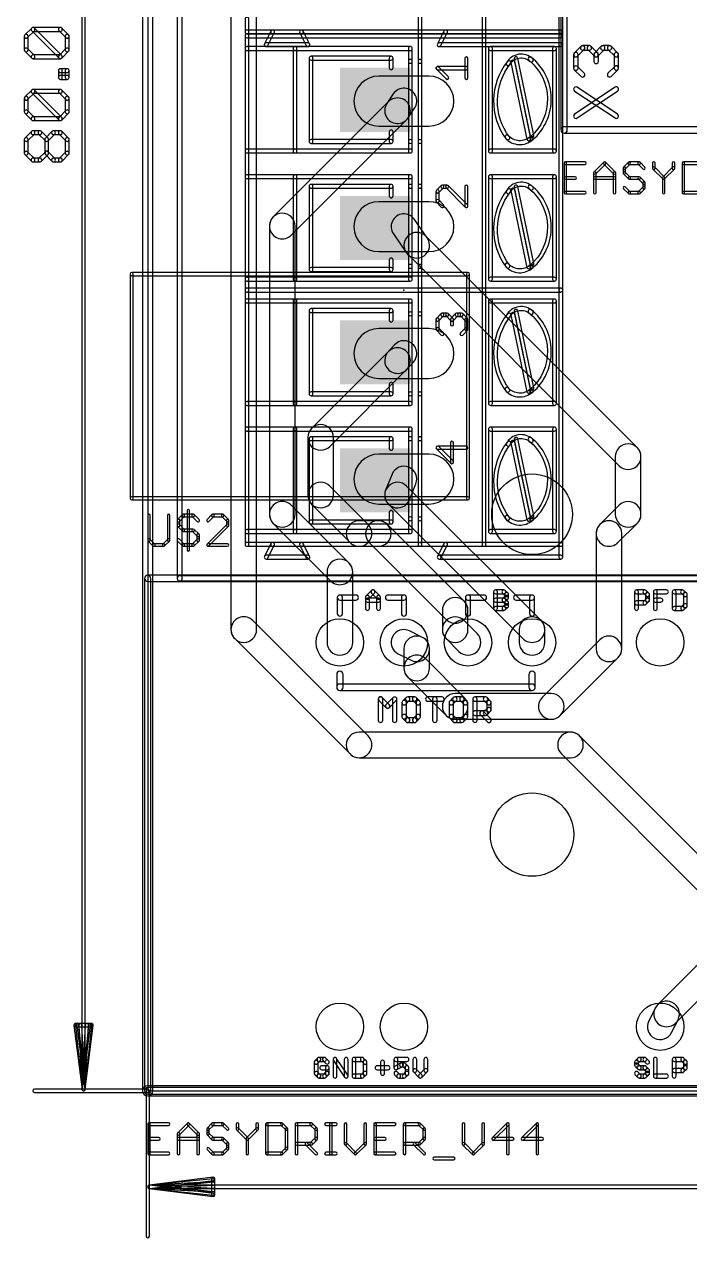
# Model space of a CAD drawing. Extents: x -5 to 106, y -6 to 80.
# Drawn here: x -4.89 to 21.49, y -5.83 to 42.29 of the extents above; entities that cross this region are included whole.
import ezdxf

# ---------------------------------------------------------------- set-up
doc = ezdxf.new("R2010")
doc.units = 0
for name, color, linetype in [('16', 174, 'CONTINUOUS'), ('17', 94, 'CONTINUOUS'), ('20', 178, 'CONTINUOUS'), ('21', 250, 'CONTINUOUS'), ('23', 178, 'CONTINUOUS'), ('25', 250, 'CONTINUOUS'), ('27', 250, 'CONTINUOUS'), ('51', 250, 'CONTINUOUS')]:
    doc.layers.add(name, color=color, linetype=linetype)

# ---------------------------------------------------------------- blocks, each defined once
blk = doc.blocks.new('ROUNDP')
blk.add_circle((0, 0), 0.5)
blk = doc.blocks.new('RECT')
blk.add_solid([(-0.5, -0.5), (0.5, -0.5), (-0.5, 0.5), (0.5, 0.5)])
blk = doc.blocks.new('LONGP100')
blk.add_lwpolyline([(-0.5, -0.5), (0.5, -0.5, 1), (0.5, 0.5), (-0.5, 0.5, 1)], format="xyb", close=True)

msp = doc.modelspace()

# ---------------------------------------------------------------- linework, layer by layer
at = {"layer": '16'}
for points in [[(0.2032, 0), (0.2032, 80.01, 1), (-0.2032, 80.01), (-0.2032, 0, 1)], [(3.302, 68.58), (3.302, 18.288, 1), (4.318, 18.288), (4.318, 68.58, 1)], [(10.3287, 38.5802), (10.5827, 38.9612, 1), (9.7373, 39.5248), (9.4833, 39.1438, 1)], [(9.5468, 39.2212), (4.9748, 34.6492, 1), (5.6932, 33.9308), (10.2652, 38.5028, 1)], [(4.826, 34.29), (4.826, 22.86, 1), (5.842, 22.86), (5.842, 34.29, 1)], [(11.0862, 33.8164), (10.5782, 34.553, 1), (9.7418, 33.9762), (10.2498, 33.2396, 1)], [(10.3088, 33.1688), (18.6908, 24.7868, 1), (19.4092, 25.5052), (11.0272, 33.8872, 1)], [(9.5468, 29.3152), (6.4988, 26.2672, 1), (7.2172, 25.5488), (10.2652, 28.5968, 1)], [(10.2819, 28.6143), (10.5359, 28.8937, 1), (9.7841, 29.5771), (9.5301, 29.2977, 1)], [(6.35, 25.908), (6.35, 23.622, 1), (7.366, 23.622), (7.366, 25.908, 1)], [(18.542, 25.146), (18.542, 22.86, 1), (19.558, 22.86), (19.558, 25.146, 1)], [(10.3777, 23.4333), (10.6317, 24.0683, 1), (9.6883, 24.4457), (9.4343, 23.8107, 1)], [(6.4988, 23.2628), (8.0228, 21.7388, 1), (8.7412, 22.4572), (7.2172, 23.9812, 1)], [(9.5468, 23.2628), (14.8808, 17.9288, 1), (15.5992, 18.6472), (10.2652, 23.9812, 1)], [(4.9748, 22.5008), (7.2608, 20.2148, 1), (7.9792, 20.9332), (5.6932, 23.2192, 1)], [(18.6908, 23.2192), (17.9288, 22.4572, 1), (18.6472, 21.7388), (19.4092, 22.5008, 1)], [(8.382, 21.59), (9.144, 21.59, 1), (9.144, 22.606), (8.382, 22.606, 1)], [(8.7848, 21.7388), (11.8328, 18.6908, 1), (12.5512, 19.4092), (9.5032, 22.4572, 1)], [(17.78, 22.098), (17.78, 17.526, 1), (18.796, 17.526), (18.796, 22.098, 1)], [(7.112, 20.574), (7.112, 17.78, 1), (8.128, 17.78), (8.128, 20.574, 1)], [(11.684, 19.05), (11.684, 18.288, 1), (12.7, 18.288), (12.7, 19.05, 1)], [(3.4508, 17.9288), (8.0228, 13.3568, 1), (8.7412, 14.0752), (4.1692, 18.6472, 1)], [(11.8328, 17.9288), (12.3408, 17.4208, 1), (13.0592, 18.1392), (12.5512, 18.6472, 1)], [(14.732, 18.288), (14.732, 17.78, 1), (15.748, 17.78), (15.748, 18.288, 1)], [(10.8952, 17.9804), (10.3872, 18.2344, 1), (9.9328, 17.3256), (10.4408, 17.0716, 1)], [(11.176, 16.764), (11.176, 17.526, 1), (10.16, 17.526), (10.16, 16.764, 1)], [(17.9288, 17.8852), (15.6428, 15.5992, 1), (16.3612, 14.8808), (18.6472, 17.1668, 1)], [(12.5512, 15.5992), (11.0272, 17.1232, 1), (10.3088, 16.4048), (11.8328, 14.8808, 1)], [(16.002, 15.748), (12.192, 15.748, 1), (12.192, 14.732), (16.002, 14.732, 1)], [(8.382, 13.208), (16.764, 13.208, 1), (16.764, 14.224), (8.382, 14.224, 1)], [(16.4048, 13.3568), (22.5008, 7.2608, 1), (23.2192, 7.9792), (17.1232, 14.0752, 1)], [(20.9332, 2.6888), (22.4572, 4.2128, 1), (21.7388, 4.9312), (20.2148, 3.4072, 1)], [(20.1196, 3.2752), (19.8656, 2.7672, 1), (20.7744, 2.3128), (21.0284, 2.8208, 1)], [(105.41, 0.2032), (0, 0.2032, 1), (0, -0.2032), (105.41, -0.2032, 1)]]:
    msp.add_lwpolyline(points, format="xyb", close=True, dxfattribs=at)
at = {"layer": '20'}
for p, q in [((0, 80), (0, 0)), ((0, 0), (105.08, 0))]:
    msp.add_line(p, q, dxfattribs=at)
for points in [[(-2.475, 0.065), (-2.475, 79.935, 1), (-2.605, 79.935), (-2.605, 0.065, 1)], [(-4.7638, 41.76), (-4.4926, 42.0312, 1), (-4.6004, 42.1389), (-4.8716, 41.8678, 1)], [(-4.7415, 41.2716), (-4.7415, 41.8139, 1), (-4.8939, 41.8139), (-4.8939, 41.2716, 1)], [(-4.5465, 42.0089), (-3.4619, 42.0089, 1), (-3.4619, 42.1613), (-4.5465, 42.1613, 1)], [(-3.408, 41.0543), (-4.4926, 42.1389, 1), (-4.6004, 42.0312), (-3.5157, 40.9465, 1)], [(-3.5157, 42.0312), (-3.2446, 41.76, 1), (-3.1368, 41.8678), (-3.408, 42.1389, 1)], [(-3.2669, 41.8139), (-3.2669, 41.2716, 1), (-3.1145, 41.2716), (-3.1145, 41.8139, 1)], [(-4.4926, 41.0543), (-4.7638, 41.3255, 1), (-4.8716, 41.2177), (-4.6004, 40.9465, 1)], [(-3.4619, 41.0766), (-4.5465, 41.0766, 1), (-4.5465, 40.9242), (-3.4619, 40.9242, 1)], [(-3.2446, 41.3255), (-3.5157, 41.0543, 1), (-3.408, 40.9465), (-3.1368, 41.2177, 1)], [(-3.3857, 40.1818), (-3.3857, 40.453, 1), (-3.5381, 40.453), (-3.5381, 40.1818, 1)], [(-3.4619, 40.3768), (-3.1907, 40.3768, 1), (-3.1907, 40.5292), (-3.4619, 40.5292, 1)], [(-3.2669, 40.453), (-3.2669, 40.1818, 1), (-3.1145, 40.1818), (-3.1145, 40.453, 1)], [(-3.1907, 40.258), (-3.4619, 40.258, 1), (-3.4619, 40.1056), (-3.1907, 40.1056, 1)], [(-4.7638, 39.3043), (-4.4926, 39.5755, 1), (-4.6004, 39.6832), (-4.8716, 39.412, 1)], [(-4.5465, 39.5531), (-3.4619, 39.5531, 1), (-3.4619, 39.7055), (-4.5465, 39.7055, 1)], [(-3.408, 38.5986), (-4.4926, 39.6832, 1), (-4.6004, 39.5754), (-3.5157, 38.4908, 1)], [(-3.5157, 39.5755), (-3.2446, 39.3043, 1), (-3.1368, 39.412), (-3.408, 39.6832, 1)], [(-4.7415, 38.8158), (-4.7415, 39.3582, 1), (-4.8939, 39.3582), (-4.8939, 38.8158, 1)], [(-3.2669, 39.3582), (-3.2669, 38.8158, 1), (-3.1145, 38.8158), (-3.1145, 39.3582, 1)], [(-4.4926, 38.5986), (-4.7638, 38.8697, 1), (-4.8716, 38.762), (-4.6004, 38.4908, 1)], [(-3.4619, 38.6209), (-4.5465, 38.6209, 1), (-4.5465, 38.4685), (-3.4619, 38.4685, 1)], [(-3.2446, 38.8697), (-3.5157, 38.5986, 1), (-3.408, 38.4908), (-3.1368, 38.762, 1)], [(-4.7638, 37.6671), (-4.4926, 37.9383, 1), (-4.6004, 38.0461), (-4.8716, 37.7749, 1)], [(-4.5465, 37.916), (-4.2754, 37.916, 1), (-4.2754, 38.0684), (-4.5465, 38.0684, 1)], [(-4.3292, 37.9383), (-4.0581, 37.6671, 1), (-3.9503, 37.7749), (-4.2215, 38.0461, 1)], [(-3.9503, 37.6671), (-3.6791, 37.9383, 1), (-3.7869, 38.0461), (-4.0581, 37.7749, 1)], [(-3.733, 37.916), (-3.4619, 37.916, 1), (-3.4619, 38.0684), (-3.733, 38.0684, 1)], [(-3.5157, 37.9383), (-3.2446, 37.6671, 1), (-3.1368, 37.7749), (-3.408, 38.0461, 1)], [(-4.7415, 37.1787), (-4.7415, 37.721, 1), (-4.8939, 37.721), (-4.8939, 37.1787, 1)], [(-3.928, 37.1787), (-3.928, 37.721, 1), (-4.0804, 37.721), (-4.0804, 37.1787, 1)], [(-3.2669, 37.721), (-3.2669, 37.1787, 1), (-3.1145, 37.1787), (-3.1145, 37.721, 1)], [(-4.4926, 36.9614), (-4.7638, 37.2326, 1), (-4.8716, 37.1248), (-4.6004, 36.8536, 1)], [(-4.0581, 37.2326), (-4.3292, 36.9614, 1), (-4.2215, 36.8536), (-3.9503, 37.1248, 1)], [(-3.6791, 36.9614), (-3.9503, 37.2326, 1), (-4.0581, 37.1248), (-3.7869, 36.8536, 1)], [(-3.2446, 37.2326), (-3.5157, 36.9614, 1), (-3.408, 36.8536), (-3.1368, 37.1248, 1)], [(-4.2754, 36.9837), (-4.5465, 36.9837, 1), (-4.5465, 36.8313), (-4.2754, 36.8313, 1)], [(-3.4619, 36.9837), (-3.733, 36.9837, 1), (-3.733, 36.8313), (-3.4619, 36.8313, 1)], [(-2.4755, 0.0731), (-2.7947, 2.6081, 1), (-2.9237, 2.5919), (-2.6045, 0.0569, 1)], [(-2.8592, 2.535), (-2.2208, 2.535, 1), (-2.2208, 2.665), (-2.8592, 2.665, 1)], [(-2.4753, 0.0716), (-2.7353, 2.6066, 1), (-2.8647, 2.5934), (-2.6047, 0.0584, 1)], [(-2.4751, 0.0683), (-2.6051, 2.6033, 1), (-2.7349, 2.5967), (-2.6049, 0.0617, 1)], [(-2.2853, 2.6081), (-2.6045, 0.0731, 1), (-2.4755, 0.0569), (-2.1563, 2.5919, 1)], [(-2.4749, 2.6033), (-2.6049, 0.0683, 1), (-2.4751, 0.0617), (-2.3451, 2.5967, 1)], [(-2.3447, 2.6066), (-2.6047, 0.0716, 1), (-2.4753, 0.0584), (-2.2153, 2.5934, 1)], [(0, 0.065), (-4.49, 0.065, 1), (-4.49, -0.065), (0, -0.065, 1)], [(-0.065, 0), (-0.065, -5.76, 1), (0.065, -5.76), (0.065, 0, 1)], [(0.0731, -3.8745), (2.6081, -3.5553, 1), (2.5919, -3.4263), (0.0569, -3.7455, 1)], [(0.0716, -3.8747), (2.6066, -3.6147, 1), (2.5934, -3.4853), (0.0584, -3.7453, 1)], [(0.0683, -3.8749), (2.6033, -3.7449, 1), (2.5967, -3.6151), (0.0617, -3.7451, 1)], [(0.065, -3.875), (100.265, -3.875, 1), (100.265, -3.745), (0.065, -3.745, 1)], [(2.6081, -4.0647), (0.0731, -3.7455, 1), (0.0569, -3.8745), (2.5919, -4.1937, 1)], [(2.6033, -3.8751), (0.0683, -3.7451, 1), (0.0617, -3.8749), (2.5967, -4.0049, 1)], [(2.6066, -4.0053), (0.0716, -3.7453, 1), (0.0584, -3.8747), (2.5934, -4.1347, 1)], [(2.535, -3.4908), (2.535, -4.1292, 1), (2.665, -4.1292), (2.665, -3.4908, 1)]]:
    msp.add_lwpolyline(points, format="xyb", close=True, dxfattribs=at)
for centre, radius in [((15.24, 22.86), 1.6), ((15.24, 10.16), 1.651)]:
    msp.add_circle(centre, radius, dxfattribs=at)
at = {"layer": '21'}
for points in [[(16.383, 58.42), (16.383, 38.1, 1), (16.637, 38.1), (16.637, 58.42, 1)], [(13.2588, 52.07), (13.2588, 41.9862, 1), (13.4112, 41.9862), (13.4112, 52.07, 1)], [(16.4592, 41.9862), (16.4592, 52.07, 1), (16.3068, 52.07), (16.3068, 41.9862, 1)], [(10.8712, 41.9862), (10.8712, 43.0022, 1), (10.7188, 43.0022), (10.7188, 41.9862, 1)], [(3.8608, 42.4942), (3.8608, 41.9862, 1), (4.0132, 41.9862), (4.0132, 42.4942, 1)], [(4.953, 42.0624), (3.937, 42.0624, 1), (3.937, 41.91), (4.953, 41.91, 1)], [(3.8608, 41.8338), (3.8608, 41.3258, 1), (4.0132, 41.3258), (4.0132, 41.8338, 1)], [(3.937, 41.7576), (10.795, 41.7576, 1), (10.795, 41.91), (3.937, 41.91, 1)], [(4.7672, 41.4441), (5.0212, 41.9521, 1), (4.8848, 42.0203), (4.6308, 41.5123, 1)], [(6.096, 42.0624), (4.953, 42.0624, 1), (4.953, 41.91), (6.096, 41.91, 1)], [(6.4182, 41.5123), (6.1642, 42.0203, 1), (6.0278, 41.9521), (6.2818, 41.4441, 1)], [(10.795, 42.0624), (6.096, 42.0624, 1), (6.096, 41.91), (10.795, 41.91, 1)], [(11.811, 42.0624), (10.795, 42.0624, 1), (10.795, 41.91), (11.811, 41.91, 1)], [(10.795, 41.7576), (13.335, 41.7576, 1), (13.335, 41.91), (10.795, 41.91, 1)], [(10.7188, 41.8338), (10.7188, 40.8178, 1), (10.8712, 40.8178), (10.8712, 41.8338, 1)], [(11.6252, 41.4441), (11.8792, 41.9521, 1), (11.7428, 42.0203), (11.4888, 41.5123, 1)], [(13.335, 42.0624), (11.811, 42.0624, 1), (11.811, 41.91), (13.335, 41.91, 1)], [(16.383, 42.0624), (13.335, 42.0624, 1), (13.335, 41.91), (16.383, 41.91, 1)], [(13.2588, 41.8338), (13.2588, 31.75, 1), (13.4112, 31.75), (13.4112, 41.8338, 1)], [(13.335, 41.7576), (16.383, 41.7576, 1), (16.383, 41.91), (13.335, 41.91, 1)], [(16.3068, 41.9862), (16.3068, 41.4782, 1), (16.4592, 41.4782), (16.4592, 41.9862, 1)], [(16.3068, 41.8338), (16.3068, 31.75, 1), (16.4592, 31.75), (16.4592, 41.8338, 1)], [(3.8608, 41.3258), (3.8608, 37.2618, 1), (4.0132, 37.2618), (4.0132, 41.3258, 1)], [(5.842, 41.402), (3.937, 41.402, 1), (3.937, 41.2496), (5.842, 41.2496, 1)], [(6.35, 41.5544), (4.699, 41.5544, 1), (4.699, 41.402), (6.35, 41.402, 1)], [(10.414, 41.402), (5.842, 41.402, 1), (5.842, 41.2496), (10.414, 41.2496, 1)], [(5.9182, 37.2618), (5.9182, 41.3258, 1), (5.7658, 41.3258), (5.7658, 37.2618, 1)], [(10.3378, 41.3258), (10.3378, 40.8178, 1), (10.4902, 40.8178), (10.4902, 41.3258, 1)], [(16.383, 41.5544), (11.557, 41.5544, 1), (11.557, 41.402), (16.383, 41.402, 1)], [(13.6652, 37.2618), (13.6652, 41.3258, 1), (13.5128, 41.3258), (13.5128, 37.2618, 1)], [(13.589, 41.2496), (16.129, 41.2496, 1), (16.129, 41.402), (13.589, 41.402, 1)], [(16.2052, 37.2618), (16.2052, 41.3258, 1), (16.0528, 41.3258), (16.0528, 37.2618, 1)], [(6.5532, 37.6428), (6.5532, 40.9448, 1), (6.4008, 40.9448), (6.4008, 37.6428, 1)], [(6.477, 40.8686), (9.652, 40.8686, 1), (9.652, 41.021), (6.477, 41.021, 1)], [(12.7, 40.1691), (12.7, 40.9318, 1), (12.573, 40.9318), (12.573, 40.1691, 1)], [(15.1624, 40.8131, 1), (15.2668, 40.9241, 0.4889), (14.2231, 40.7619, 1), (14.3563, 40.6879, -0.4889)], [(14.5304, 40.9039), (15.1654, 37.8559, 1), (15.3146, 37.8869), (14.6796, 40.9349, 1)], [(15.1688, 37.8225, 1), (15.2688, 37.7075, 0.4664), (15.2117, 40.9786, 1), (15.1159, 40.8602, -0.4664)], [(11.9188, 40.214), (11.5374, 40.5953, 1), (11.4476, 40.5055), (11.8289, 40.1242, 1)], [(11.4925, 40.4869), (12.6365, 40.4869, 1), (12.6365, 40.6139), (11.4925, 40.6139, 1)], [(14.3851, 40.7194, 1), (14.2661, 40.8146, 0.342), (14.2178, 37.7335, 1), (14.3398, 37.8249, -0.342)], [(14.4034, 40.7769), (15.0384, 37.7289, 1), (15.1876, 37.7599), (14.5526, 40.8079, 1)], [(16.51, 37.973), (64.77, 37.973, 1), (64.77, 38.227), (16.51, 38.227, 1)], [(6.477, 37.5666), (9.652, 37.5666, 1), (9.652, 37.719), (6.477, 37.719, 1)], [(10.4902, 37.2618), (10.4902, 37.6428, 1), (10.3378, 37.6428), (10.3378, 37.2618, 1)], [(10.7188, 37.6428), (10.7188, 35.8648, 1), (10.8712, 35.8648), (10.8712, 37.6428, 1)], [(14.302, 37.876, 1), (14.1878, 37.7752, 0.4171), (15.2655, 37.7133, 1), (15.1635, 37.8265, -0.4171)], [(3.937, 37.1856), (5.842, 37.1856, 1), (5.842, 37.338), (3.937, 37.338, 1)], [(3.8608, 37.2618), (3.8608, 36.2458, 1), (4.0132, 36.2458), (4.0132, 37.2618, 1)], [(5.842, 37.1856), (10.414, 37.1856, 1), (10.414, 37.338), (5.842, 37.338, 1)], [(13.589, 37.1856), (16.129, 37.1856, 1), (16.129, 37.338), (13.589, 37.338, 1)], [(3.937, 36.1696), (5.842, 36.1696, 1), (5.842, 36.322), (3.937, 36.322, 1)], [(3.8608, 36.2458), (3.8608, 32.1818, 1), (4.0132, 32.1818), (4.0132, 36.2458, 1)], [(5.7658, 36.2458), (5.7658, 32.1818, 1), (5.9182, 32.1818), (5.9182, 36.2458, 1)], [(5.842, 36.1696), (10.414, 36.1696, 1), (10.414, 36.322), (5.842, 36.322, 1)], [(10.3378, 36.2458), (10.3378, 35.8648, 1), (10.4902, 35.8648), (10.4902, 36.2458, 1)], [(13.589, 36.1696), (16.129, 36.1696, 1), (16.129, 36.322), (13.589, 36.322, 1)], [(13.6652, 32.1818), (13.6652, 36.2458, 1), (13.5128, 36.2458), (13.5128, 32.1818, 1)], [(16.0528, 36.2458), (16.0528, 32.1818, 1), (16.2052, 32.1818), (16.2052, 36.2458, 1)], [(6.5532, 32.5628), (6.5532, 35.8648, 1), (6.4008, 35.8648), (6.4008, 32.5628, 1)], [(6.477, 35.7886), (9.652, 35.7886, 1), (9.652, 35.941), (6.477, 35.941, 1)], [(11.6383, 35.8967), (11.4476, 35.706, 1), (11.5374, 35.6162), (11.7281, 35.8069, 1)], [(11.429, 35.6611), (11.429, 35.2798, 1), (11.556, 35.2798), (11.556, 35.6611, 1)], [(11.8739, 35.9153), (11.6832, 35.9153, 1), (11.6832, 35.7883), (11.8739, 35.7883, 1)], [(12.6814, 35.134), (11.9188, 35.8967, 1), (11.8289, 35.8069), (12.5916, 35.0442, 1)], [(12.573, 35.8518), (12.573, 35.0891, 1), (12.7, 35.0891), (12.7, 35.8518, 1)], [(14.3851, 35.6394, 1), (14.2661, 35.7346, 0.342), (14.2178, 32.6535, 1), (14.3398, 32.7449, -0.342)], [(15.1624, 35.7331, 1), (15.2668, 35.8441, 0.4889), (14.2231, 35.6819, 1), (14.3563, 35.6079, -0.4889)], [(14.4034, 35.6969), (15.0384, 32.6489, 1), (15.1876, 32.6799), (14.5526, 35.7279, 1)], [(14.5304, 35.8239), (15.1654, 32.7759, 1), (15.3146, 32.8069), (14.6796, 35.8549, 1)], [(15.1688, 32.7425, 1), (15.2688, 32.6275, 0.4664), (15.2117, 35.8986, 1), (15.1159, 35.7802, -0.4664)], [(11.4476, 35.2349), (11.6383, 35.0442, 1), (11.7281, 35.134), (11.5374, 35.3247, 1)], [(10.4902, 32.1818), (10.4902, 32.6898, 1), (10.3378, 32.6898), (10.3378, 32.1818, 1)], [(10.8712, 31.75), (10.8712, 32.6898, 1), (10.7188, 32.6898), (10.7188, 31.75, 1)], [(14.302, 32.796, 1), (14.1878, 32.6952, 0.4171), (15.2655, 32.6333, 1), (15.1635, 32.7465, -0.4171)], [(3.8608, 32.1818), (3.8608, 31.75, 1), (4.0132, 31.75), (4.0132, 32.1818, 1)], [(5.842, 32.258), (3.937, 32.258, 1), (3.937, 32.1056), (5.842, 32.1056, 1)], [(10.414, 32.258), (5.842, 32.258, 1), (5.842, 32.1056), (10.414, 32.1056, 1)], [(6.477, 32.4866), (9.652, 32.4866, 1), (9.652, 32.639), (6.477, 32.639, 1)], [(16.129, 32.258), (13.589, 32.258, 1), (13.589, 32.1056), (16.129, 32.1056, 1)], [(3.937, 31.6738), (10.795, 31.6738, 1), (10.795, 31.8262), (3.937, 31.8262, 1)], [(3.8608, 31.75), (3.8608, 31.3182, 1), (4.0132, 31.3182), (4.0132, 31.75, 1)], [(10.795, 31.6738), (13.335, 31.6738, 1), (13.335, 31.8262), (10.795, 31.8262, 1)], [(10.7188, 31.75), (10.7188, 30.8102, 1), (10.8712, 30.8102), (10.8712, 31.75, 1)], [(13.2588, 31.75), (13.2588, 21.6662, 1), (13.4112, 21.6662), (13.4112, 31.75, 1)], [(13.335, 31.6738), (16.383, 31.6738, 1), (16.383, 31.8262), (13.335, 31.8262, 1)], [(16.4592, 21.6662), (16.4592, 31.75, 1), (16.3068, 31.75), (16.3068, 21.6662, 1)], [(3.8608, 31.3182), (3.8608, 27.2542, 1), (4.0132, 27.2542), (4.0132, 31.3182, 1)], [(5.842, 31.3944), (3.937, 31.3944, 1), (3.937, 31.242), (5.842, 31.242, 1)], [(10.414, 31.3944), (5.842, 31.3944, 1), (5.842, 31.242), (10.414, 31.242, 1)], [(5.9182, 27.2542), (5.9182, 31.3182, 1), (5.7658, 31.3182), (5.7658, 27.2542, 1)], [(10.3378, 31.3182), (10.3378, 30.8102, 1), (10.4902, 30.8102), (10.4902, 31.3182, 1)], [(13.6652, 27.2542), (13.6652, 31.3182, 1), (13.5128, 31.3182), (13.5128, 27.2542, 1)], [(13.589, 31.242), (16.129, 31.242, 1), (16.129, 31.3944), (13.589, 31.3944, 1)], [(16.2052, 27.2542), (16.2052, 31.3182, 1), (16.0528, 31.3182), (16.0528, 27.2542, 1)], [(6.5532, 27.6352), (6.5532, 30.9372, 1), (6.4008, 30.9372), (6.4008, 27.6352, 1)], [(6.477, 30.861), (9.652, 30.861, 1), (9.652, 31.0134), (6.477, 31.0134, 1)], [(11.5374, 30.5362), (11.7281, 30.7269, 1), (11.6383, 30.8167), (11.4476, 30.626, 1)], [(11.6832, 30.7083), (11.8739, 30.7083, 1), (11.8739, 30.8353), (11.6832, 30.8353, 1)], [(11.8289, 30.7269), (12.0196, 30.5362, 1), (12.1094, 30.626), (11.9188, 30.8167, 1)], [(12.1094, 30.5362), (12.3001, 30.7269, 1), (12.2103, 30.8167), (12.0196, 30.626, 1)], [(12.2552, 30.7083), (12.4458, 30.7083, 1), (12.4458, 30.8353), (12.2552, 30.8353, 1)], [(12.4009, 30.7269), (12.5916, 30.5362, 1), (12.6814, 30.626), (12.4907, 30.8167, 1)], [(14.3851, 30.7118, 1), (14.2661, 30.807, 0.342), (14.2179, 27.7259, 1), (14.3399, 27.8173, -0.342)], [(15.1624, 30.8055, 1), (15.2668, 30.9165, 0.4889), (14.2231, 30.7543, 1), (14.3563, 30.6803, -0.4889)], [(14.4034, 30.7693), (15.0384, 27.7213, 1), (15.1876, 27.7523), (14.5526, 30.8003, 1)], [(14.5304, 30.8963), (15.1654, 27.8483, 1), (15.3146, 27.8793), (14.6796, 30.9273, 1)], [(15.1686, 27.8151, 1), (15.2686, 27.7001, 0.4664), (15.2117, 30.971, 1), (15.1159, 30.8526, -0.4664)], [(11.556, 30.1998), (11.556, 30.5811, 1), (11.429, 30.5811), (11.429, 30.1998, 1)], [(12.001, 30.5811), (12.001, 30.3904, 1), (12.128, 30.3904), (12.128, 30.5811, 1)], [(12.573, 30.5811), (12.573, 30.1998, 1), (12.7, 30.1998), (12.7, 30.5811, 1)], [(11.7281, 30.054), (11.5374, 30.2447, 1), (11.4476, 30.1549), (11.6383, 29.9642, 1)], [(12.5916, 30.2447), (12.4009, 30.054, 1), (12.4907, 29.9642), (12.6814, 30.1549, 1)], [(6.477, 27.559), (9.652, 27.559, 1), (9.652, 27.7114), (6.477, 27.7114, 1)], [(10.4902, 27.2542), (10.4902, 27.6352, 1), (10.3378, 27.6352), (10.3378, 27.2542, 1)], [(10.7188, 27.6352), (10.7188, 25.8572, 1), (10.8712, 25.8572), (10.8712, 27.6352, 1)], [(14.302, 27.8684, 1), (14.1878, 27.7676, 0.4171), (15.2655, 27.7057, 1), (15.1635, 27.8189, -0.4171)], [(3.937, 27.178), (5.842, 27.178, 1), (5.842, 27.3304), (3.937, 27.3304, 1)], [(3.8608, 27.2542), (3.8608, 26.2382, 1), (4.0132, 26.2382), (4.0132, 27.2542, 1)], [(5.842, 27.178), (10.414, 27.178, 1), (10.414, 27.3304), (5.842, 27.3304, 1)], [(13.589, 27.178), (16.129, 27.178, 1), (16.129, 27.3304), (13.589, 27.3304, 1)], [(3.937, 26.162), (5.842, 26.162, 1), (5.842, 26.3144), (3.937, 26.3144, 1)], [(3.8608, 26.2382), (3.8608, 22.1742, 1), (4.0132, 22.1742), (4.0132, 26.2382, 1)], [(5.7658, 26.2382), (5.7658, 22.1742, 1), (5.9182, 22.1742), (5.9182, 26.2382, 1)], [(5.842, 26.162), (10.414, 26.162, 1), (10.414, 26.3144), (5.842, 26.3144, 1)], [(10.3378, 26.2382), (10.3378, 25.8572, 1), (10.4902, 25.8572), (10.4902, 26.2382, 1)], [(13.589, 26.162), (16.129, 26.162, 1), (16.129, 26.3144), (13.589, 26.3144, 1)], [(13.6652, 22.1742), (13.6652, 26.2382, 1), (13.5128, 26.2382), (13.5128, 22.1742, 1)], [(15.1624, 25.7255, 1), (15.2668, 25.8365, 0.4889), (14.2231, 25.6743, 1), (14.3563, 25.6003, -0.4889)], [(16.0528, 26.2382), (16.0528, 22.1742, 1), (16.2052, 22.1742), (16.2052, 26.2382, 1)], [(6.5532, 22.5552), (6.5532, 25.8572, 1), (6.4008, 25.8572), (6.4008, 22.5552, 1)], [(6.477, 25.781), (9.652, 25.781, 1), (9.652, 25.9334), (6.477, 25.9334, 1)], [(12.6365, 25.5646), (11.4925, 25.5646, 1), (11.4925, 25.4376), (12.6365, 25.4376, 1)], [(11.4476, 25.4562), (12.0196, 24.8842, 1), (12.1094, 24.974), (11.5374, 25.546, 1)], [(12.128, 24.9291), (12.128, 25.6918, 1), (12.001, 25.6918), (12.001, 24.9291, 1)], [(14.3851, 25.6318, 1), (14.2661, 25.727, 0.342), (14.2179, 22.6459, 1), (14.3399, 22.7373, -0.342)], [(14.4034, 25.6893), (15.0384, 22.6413, 1), (15.1876, 22.6723), (14.5526, 25.7203, 1)], [(14.5304, 25.8163), (15.1654, 22.7683, 1), (15.3146, 22.7993), (14.6796, 25.8473, 1)], [(15.1686, 22.7351, 1), (15.2686, 22.6201, 0.4664), (15.2117, 25.891, 1), (15.1159, 25.7726, -0.4664)], [(6.477, 22.479), (9.652, 22.479, 1), (9.652, 22.6314), (6.477, 22.6314, 1)], [(10.4902, 22.1742), (10.4902, 22.6822, 1), (10.3378, 22.6822), (10.3378, 22.1742, 1)], [(10.8712, 21.6662), (10.8712, 22.6822, 1), (10.7188, 22.6822), (10.7188, 21.6662, 1)], [(14.302, 22.7884, 1), (14.1878, 22.6876, 0.4171), (15.2655, 22.6257, 1), (15.1635, 22.7389, -0.4171)], [(3.8608, 22.1742), (3.8608, 21.6662, 1), (4.0132, 21.6662), (4.0132, 22.1742, 1)], [(5.842, 22.2504), (3.937, 22.2504, 1), (3.937, 22.098), (5.842, 22.098, 1)], [(10.414, 22.2504), (5.842, 22.2504, 1), (5.842, 22.098), (10.414, 22.098, 1)], [(16.129, 22.2504), (13.589, 22.2504, 1), (13.589, 22.098), (16.129, 22.098, 1)], [(4.953, 21.7424), (3.937, 21.7424, 1), (3.937, 21.59), (4.953, 21.59, 1)], [(4.7672, 21.1241), (5.0212, 21.6321, 1), (4.8848, 21.7003), (4.6308, 21.1923, 1)], [(6.096, 21.7424), (4.953, 21.7424, 1), (4.953, 21.59), (6.096, 21.59, 1)], [(6.4182, 21.1923), (6.1642, 21.7003, 1), (6.0278, 21.6321), (6.2818, 21.1241, 1)], [(10.795, 21.7424), (6.096, 21.7424, 1), (6.096, 21.59), (10.795, 21.59, 1)], [(11.811, 21.7424), (10.795, 21.7424, 1), (10.795, 21.59), (11.811, 21.59, 1)], [(11.6252, 21.1241), (11.8792, 21.6321, 1), (11.7428, 21.7003), (11.4888, 21.1923, 1)], [(13.335, 21.7424), (11.811, 21.7424, 1), (11.811, 21.59), (13.335, 21.59, 1)], [(16.383, 21.7424), (13.335, 21.7424, 1), (13.335, 21.59), (16.383, 21.59, 1)], [(16.3068, 21.6662), (16.3068, 21.1582, 1), (16.4592, 21.1582), (16.4592, 21.6662, 1)], [(6.35, 21.2344), (4.699, 21.2344, 1), (4.699, 21.082), (6.35, 21.082, 1)], [(16.383, 21.2344), (11.557, 21.2344, 1), (11.557, 21.082), (16.383, 21.082, 1)], [(-0.127, 20.32), (-0.127, 0, 1), (0.127, 0), (0.127, 20.32, 1)], [(48.26, 20.447), (0, 20.447, 1), (0, 20.193), (48.26, 20.193, 1)], [(8.7661, 19.513), (8.9864, 19.7333, 1), (8.8786, 19.841), (8.6583, 19.6207, 1)], [(8.8786, 19.7333), (9.099, 19.513, 1), (9.2067, 19.6207), (8.9864, 19.841, 1)], [(13.8684, 19.1262), (13.8684, 19.7872, 1), (13.716, 19.7872), (13.716, 19.1262, 1)], [(13.7922, 19.711), (14.1227, 19.711, 1), (14.1227, 19.8634), (13.7922, 19.8634, 1)], [(14.0688, 19.7333), (14.179, 19.6231, 1), (14.2867, 19.7309), (14.1766, 19.841, 1)], [(14.1566, 19.677), (14.1566, 19.5668, 1), (14.309, 19.5668), (14.309, 19.677, 1)], [(19.4564, 19.1262), (19.4564, 19.7872, 1), (19.304, 19.7872), (19.304, 19.1262, 1)], [(19.3802, 19.711), (19.7107, 19.711, 1), (19.7107, 19.8634), (19.3802, 19.8634, 1)], [(19.6568, 19.7333), (19.767, 19.6231, 1), (19.8747, 19.7309), (19.7646, 19.841, 1)], [(19.7446, 19.677), (19.7446, 19.4567, 1), (19.897, 19.4567), (19.897, 19.677, 1)], [(20.2048, 19.1262), (20.2048, 19.7872, 1), (20.0524, 19.7872), (20.0524, 19.1262, 1)], [(20.1286, 19.711), (20.5693, 19.711, 1), (20.5693, 19.8634), (20.1286, 19.8634, 1)], [(20.8008, 19.7872), (20.8008, 19.1262, 1), (20.9532, 19.1262), (20.9532, 19.7872, 1)], [(21.2075, 19.8634), (20.877, 19.8634, 1), (20.877, 19.711), (21.2075, 19.711, 1)], [(21.3716, 19.7309), (21.2614, 19.841, 1), (21.1536, 19.7333), (21.2638, 19.6231, 1)], [(21.3939, 19.2364), (21.3939, 19.677, 1), (21.2415, 19.677), (21.2415, 19.2364, 1)], [(7.62, 19.4564), (8.255, 19.4564, 1), (8.255, 19.6596), (7.62, 19.6596, 1)], [(7.5184, 19.558), (7.5184, 18.923, 1), (7.7216, 18.923), (7.7216, 19.558, 1)], [(8.7884, 19.1262), (8.7884, 19.5668, 1), (8.636, 19.5668), (8.636, 19.1262, 1)], [(8.7122, 19.3805), (9.1528, 19.3805, 1), (9.1528, 19.5329), (8.7122, 19.5329, 1)], [(9.0766, 19.5668), (9.0766, 19.1262, 1), (9.229, 19.1262), (9.229, 19.5668, 1)], [(10.16, 19.6596), (9.525, 19.6596, 1), (9.525, 19.4564), (10.16, 19.4564, 1)], [(10.0584, 19.558), (10.0584, 18.923, 1), (10.2616, 18.923), (10.2616, 19.558, 1)], [(13.335, 19.6596), (12.7, 19.6596, 1), (12.7, 19.4564), (13.335, 19.4564, 1)], [(12.5984, 19.558), (12.5984, 18.923, 1), (12.8016, 18.923), (12.8016, 19.558, 1)], [(13.7922, 19.3805), (14.1227, 19.3805, 1), (14.1227, 19.5329), (13.7922, 19.5329, 1)], [(14.179, 19.6207), (14.0688, 19.5106, 1), (14.1766, 19.4028), (14.2867, 19.513, 1)], [(14.0688, 19.4028), (14.179, 19.2926, 1), (14.2867, 19.4004), (14.1766, 19.5106, 1)], [(14.179, 19.2902), (14.0688, 19.1801, 1), (14.1766, 19.0723), (14.2867, 19.1825, 1)], [(14.1566, 19.3465), (14.1566, 19.2364, 1), (14.309, 19.2364), (14.309, 19.3465, 1)], [(15.24, 19.6596), (14.605, 19.6596, 1), (14.605, 19.4564), (15.24, 19.4564, 1)], [(15.1384, 19.558), (15.1384, 18.923, 1), (15.3416, 18.923), (15.3416, 19.558, 1)], [(19.7107, 19.4227), (19.3802, 19.4227, 1), (19.3802, 19.2703), (19.7107, 19.2703, 1)], [(19.767, 19.5106), (19.6568, 19.4004, 1), (19.7646, 19.2926), (19.8747, 19.4028, 1)], [(20.1286, 19.3805), (20.3489, 19.3805, 1), (20.3489, 19.5329), (20.1286, 19.5329, 1)], [(21.2614, 19.0723), (21.3716, 19.1825, 1), (21.2638, 19.2902), (21.1536, 19.1801, 1)], [(14.1227, 19.2024), (13.7922, 19.2024, 1), (13.7922, 19.05), (14.1227, 19.05, 1)], [(20.877, 19.05), (21.2075, 19.05, 1), (21.2075, 19.2024), (20.877, 19.2024, 1)], [(7.493, 16.51), (7.493, 16.002, 1), (7.747, 16.002), (7.747, 16.51, 1)], [(15.367, 16.002), (15.367, 16.51, 1), (15.113, 16.51), (15.113, 16.002, 1)], [(7.62, 15.875), (15.24, 15.875, 1), (15.24, 16.129), (7.62, 16.129, 1)], [(9.17, 15.47), (9.4497, 15.1903, 1), (9.5754, 15.316), (9.2958, 15.5957, 1)], [(9.3218, 14.6939), (9.3218, 15.5328, 1), (9.144, 15.5328), (9.144, 14.6939, 1)], [(9.5754, 15.1903), (9.855, 15.47, 1), (9.7293, 15.5957), (9.4497, 15.316, 1)], [(9.7033, 15.5328), (9.7033, 14.6939, 1), (9.8811, 14.6939), (9.8811, 15.5328, 1)], [(10.2454, 15.5957), (10.1056, 15.4559, 1), (10.2313, 15.3301), (10.3711, 15.47, 1)], [(10.0795, 15.393), (10.0795, 14.8337, 1), (10.2573, 14.8337), (10.2573, 15.393, 1)], [(10.5879, 15.6217), (10.3082, 15.6217, 1), (10.3082, 15.4439), (10.5879, 15.4439, 1)], [(10.7906, 15.4559), (10.6507, 15.5957, 1), (10.525, 15.47), (10.6648, 15.3301, 1)], [(10.8166, 14.8337), (10.8166, 15.393, 1), (10.6388, 15.393), (10.6388, 14.8337, 1)], [(11.1039, 15.4439), (11.6632, 15.4439, 1), (11.6632, 15.6217), (11.1039, 15.6217, 1)], [(11.4725, 14.6939), (11.4725, 15.5328, 1), (11.2947, 15.5328), (11.2947, 14.6939, 1)], [(12.1164, 15.5957), (11.9766, 15.4559, 1), (12.1023, 15.3301), (12.2421, 15.47, 1)], [(11.9506, 15.393), (11.9506, 14.8337, 1), (12.1284, 14.8337), (12.1284, 15.393, 1)], [(12.4589, 15.6217), (12.1793, 15.6217, 1), (12.1793, 15.4439), (12.4589, 15.4439, 1)], [(12.6616, 15.4559), (12.5218, 15.5957, 1), (12.3961, 15.47), (12.5359, 15.3301, 1)], [(12.6876, 14.8337), (12.6876, 15.393, 1), (12.5098, 15.393), (12.5098, 14.8337, 1)], [(13.0639, 14.6939), (13.0639, 15.5328, 1), (12.8861, 15.5328), (12.8861, 14.6939, 1)], [(12.975, 15.4439), (13.3944, 15.4439, 1), (13.3944, 15.6217), (12.975, 15.6217, 1)], [(13.3316, 15.47), (13.4714, 15.3301, 1), (13.5971, 15.4559), (13.4573, 15.5957, 1)], [(13.4453, 15.393), (13.4453, 15.1134, 1), (13.6232, 15.1134), (13.6232, 15.393, 1)], [(10.1056, 14.7709), (10.2454, 14.631, 1), (10.3711, 14.7568), (10.2313, 14.8966, 1)], [(10.6507, 14.631), (10.7906, 14.7709, 1), (10.6648, 14.8966), (10.525, 14.7568, 1)], [(11.9766, 14.7709), (12.1164, 14.631, 1), (12.2421, 14.7568), (12.1023, 14.8966, 1)], [(12.5218, 14.631), (12.6616, 14.7709, 1), (12.5359, 14.8966), (12.3961, 14.7568, 1)], [(13.3944, 15.0624), (12.975, 15.0624, 1), (12.975, 14.8846), (13.3944, 14.8846, 1)], [(13.1918, 14.9107), (13.4714, 14.631, 1), (13.5971, 14.7568), (13.3175, 15.0364, 1)], [(13.4714, 15.1762), (13.3316, 15.0364, 1), (13.4573, 14.9107), (13.5971, 15.0505, 1)], [(10.3082, 14.605), (10.5879, 14.605, 1), (10.5879, 14.7828), (10.3082, 14.7828, 1)], [(12.1793, 14.605), (12.4589, 14.605, 1), (12.4589, 14.7828), (12.1793, 14.7828, 1)], [(6.7365, 1.299), (6.6263, 1.1889, 1), (6.7341, 1.0811), (6.8442, 1.1913, 1)], [(6.604, 1.135), (6.604, 0.6944, 1), (6.7564, 0.6944), (6.7564, 1.135, 1)], [(7.0107, 1.3214), (6.7904, 1.3214, 1), (6.7904, 1.169), (7.0107, 1.169, 1)], [(7.1208, 0.9909), (6.9005, 0.9909, 1), (6.9005, 0.8385), (7.1208, 0.8385, 1)], [(7.1747, 1.1889), (7.0646, 1.299, 1), (6.9568, 1.1913), (7.067, 1.0811, 1)], [(7.197, 0.6944), (7.197, 0.9147, 1), (7.0446, 0.9147), (7.0446, 0.6944, 1)], [(7.5048, 0.5842), (7.5048, 1.2452, 1), (7.3524, 1.2452), (7.3524, 0.5842, 1)], [(7.3652, 1.2029), (7.8059, 0.5419, 1), (7.9327, 0.6265), (7.492, 1.2874, 1)], [(7.9455, 0.5842), (7.9455, 1.2452, 1), (7.7931, 1.2452), (7.7931, 0.5842, 1)], [(8.1008, 1.2452), (8.1008, 0.5842, 1), (8.2532, 0.5842), (8.2532, 1.2452, 1)], [(8.5075, 1.3214), (8.177, 1.3214, 1), (8.177, 1.169), (8.5075, 1.169, 1)], [(8.6716, 1.1889), (8.5614, 1.299, 1), (8.4536, 1.1913), (8.5638, 1.0811, 1)], [(8.6939, 0.6944), (8.6939, 1.135, 1), (8.5415, 1.135), (8.5415, 0.6944, 1)], [(9.0932, 0.8385), (9.5338, 0.8385, 1), (9.5338, 0.9909), (9.0932, 0.9909, 1)], [(9.2373, 1.135), (9.2373, 0.6944, 1), (9.3897, 0.6944), (9.3897, 1.135, 1)], [(10.2823, 1.3214), (9.8416, 1.3214, 1), (9.8416, 1.169), (10.2823, 1.169, 1)], [(9.7654, 1.2452), (9.7654, 0.9147, 1), (9.9178, 0.9147), (9.9178, 1.2452, 1)], [(9.8757, 0.8465), (10.096, 0.9567, 1), (10.0279, 1.093), (9.8075, 0.9828, 1)], [(10.0619, 0.9486), (10.1721, 0.9486, 1), (10.1721, 1.101), (10.0619, 1.101, 1)], [(10.1182, 0.971), (10.2284, 0.8608, 1), (10.3361, 0.9686), (10.226, 1.0787, 1)], [(10.2061, 0.9147), (10.2061, 0.6944, 1), (10.3585, 0.6944), (10.3585, 0.9147, 1)], [(10.5138, 1.2452), (10.5138, 0.8045, 1), (10.6662, 0.8045), (10.6662, 1.2452, 1)], [(11.1069, 0.8045), (11.1069, 1.2452, 1), (10.9545, 1.2452), (10.9545, 0.8045, 1)], [(19.4365, 1.299), (19.3263, 1.1889, 1), (19.4341, 1.0811), (19.5442, 1.1913, 1)], [(19.304, 1.135), (19.304, 1.0248, 1), (19.4564, 1.0248), (19.4564, 1.135, 1)], [(19.3263, 0.971), (19.4365, 0.8608, 1), (19.5442, 0.9686), (19.4341, 1.0787, 1)], [(19.7107, 1.3214), (19.4904, 1.3214, 1), (19.4904, 1.169), (19.7107, 1.169, 1)], [(19.4904, 0.8385), (19.7107, 0.8385, 1), (19.7107, 0.9909), (19.4904, 0.9909, 1)], [(19.8747, 1.1889), (19.7646, 1.299, 1), (19.6568, 1.1913), (19.767, 1.0811, 1)], [(19.6568, 0.8608), (19.767, 0.7506, 1), (19.8747, 0.8584), (19.7646, 0.9686, 1)], [(20.0524, 1.2452), (20.0524, 0.5842, 1), (20.2048, 0.5842), (20.2048, 1.2452, 1)], [(20.9532, 0.5842), (20.9532, 1.2452, 1), (20.8008, 1.2452), (20.8008, 0.5842, 1)], [(20.877, 1.169), (21.2075, 1.169, 1), (21.2075, 1.3214), (20.877, 1.3214, 1)], [(21.1536, 1.1913), (21.2638, 1.0811, 1), (21.3716, 1.1889), (21.2614, 1.299, 1)], [(21.2638, 0.9686), (21.1536, 0.8584, 1), (21.2614, 0.7506), (21.3716, 0.8608, 1)], [(21.2415, 1.135), (21.2415, 0.9147, 1), (21.3939, 0.9147), (21.3939, 1.135, 1)], [(6.6263, 0.6405), (6.7365, 0.5303, 1), (6.8442, 0.6381), (6.7341, 0.7482, 1)], [(6.7904, 0.508), (7.0107, 0.508, 1), (7.0107, 0.6604), (6.7904, 0.6604, 1)], [(7.0646, 0.5303), (7.1747, 0.6405, 1), (7.067, 0.7482), (6.9568, 0.6381, 1)], [(8.177, 0.508), (8.5075, 0.508, 1), (8.5075, 0.6604), (8.177, 0.6604, 1)], [(8.5614, 0.5303), (8.6716, 0.6405, 1), (8.5638, 0.7482), (8.4536, 0.6381, 1)], [(10.0057, 0.6381), (9.8955, 0.7482, 1), (9.7877, 0.6405), (9.8979, 0.5303, 1)], [(10.1721, 0.6604), (9.9518, 0.6604, 1), (9.9518, 0.508), (10.1721, 0.508, 1)], [(10.2284, 0.7482), (10.1182, 0.6381, 1), (10.226, 0.5303), (10.3361, 0.6405, 1)], [(10.5361, 0.7506), (10.7565, 0.5303, 1), (10.8642, 0.6381), (10.6439, 0.8584, 1)], [(10.8642, 0.5303), (11.0846, 0.7506, 1), (10.9768, 0.8584), (10.7565, 0.6381, 1)], [(19.5442, 0.6381), (19.4341, 0.7482, 1), (19.3263, 0.6405), (19.4365, 0.5303, 1)], [(19.7107, 0.6604), (19.4904, 0.6604, 1), (19.4904, 0.508), (19.7107, 0.508, 1)], [(19.767, 0.7482), (19.6568, 0.6381, 1), (19.7646, 0.5303), (19.8747, 0.6405, 1)], [(19.7446, 0.8045), (19.7446, 0.6944, 1), (19.897, 0.6944), (19.897, 0.8045, 1)], [(20.1286, 0.508), (20.5693, 0.508, 1), (20.5693, 0.6604), (20.1286, 0.6604, 1)], [(21.2075, 0.8807), (20.877, 0.8807, 1), (20.877, 0.7283), (21.2075, 0.7283, 1)], [(0, -0.127), (48.26, -0.127, 1), (48.26, 0.127), (0, 0.127, 1)]]:
    msp.add_lwpolyline(points, format="xyb", close=True, dxfattribs=at)
at = {"layer": '23'}
msp.add_point((10.16, 31.75), dxfattribs=at)
at = {"layer": '25'}
for points in [[(17.0414, 41.0235), (17.3083, 41.2904, 1), (17.1826, 41.4161), (16.9157, 41.1492, 1)], [(17.2455, 41.2644), (17.5124, 41.2644, 1), (17.5124, 41.4422), (17.2455, 41.4422, 1)], [(17.4495, 41.2904), (17.7165, 41.0235, 1), (17.8422, 41.1492), (17.5752, 41.4161, 1)], [(17.8422, 41.0235), (18.1091, 41.2904, 1), (17.9834, 41.4161), (17.7165, 41.1492, 1)], [(18.0462, 41.2644), (18.3132, 41.2644, 1), (18.3132, 41.4422), (18.0462, 41.4422, 1)], [(18.2503, 41.2904), (18.5172, 41.0235, 1), (18.643, 41.1492), (18.376, 41.4161, 1)], [(17.0674, 40.5525), (17.0674, 41.0863, 1), (16.8896, 41.0863), (16.8896, 40.5525, 1)], [(17.6904, 41.0863), (17.6904, 40.8194, 1), (17.8682, 40.8194), (17.8682, 41.0863, 1)], [(18.4912, 41.0863), (18.4912, 40.5525, 1), (18.669, 40.5525), (18.669, 41.0863, 1)], [(17.3083, 40.3484), (17.0414, 40.6153, 1), (16.9157, 40.4896), (17.1826, 40.2227, 1)], [(18.5172, 40.6153), (18.2503, 40.3484, 1), (18.376, 40.2227), (18.643, 40.4896, 1)], [(17.0278, 38.5744), (18.6294, 39.6421, 1), (18.5308, 39.7901), (16.9292, 38.7224, 1)], [(16.9292, 39.6421), (18.5308, 38.5744, 1), (18.6294, 38.7224), (17.0278, 39.7901, 1)], [(0, 22.8102), (0, 21.8357, 1), (0.1016, 21.8357), (0.1016, 22.8102, 1)], [(0.8812, 21.8357), (0.8812, 22.8102, 1), (0.7796, 22.8102), (0.7796, 21.8357, 1)], [(1.2561, 22.5794), (1.451, 22.7743, 1), (1.3792, 22.8461), (1.1843, 22.6512, 1)], [(1.271, 22.4204), (1.271, 22.6153, 1), (1.1694, 22.6153), (1.1694, 22.4204, 1)], [(1.4151, 22.7594), (1.8049, 22.7594, 1), (1.8049, 22.861), (1.4151, 22.861, 1)], [(1.5592, 23.0051), (1.5592, 21.4459, 1), (1.6608, 21.4459), (1.6608, 23.0051, 1)], [(1.769, 22.7743), (1.9639, 22.5794, 1), (2.0357, 22.6512), (1.8408, 22.8461, 1)], [(2.5486, 22.8461), (2.3537, 22.6512, 1), (2.4255, 22.5794), (2.6204, 22.7743, 1)], [(2.9743, 22.861), (2.5845, 22.861, 1), (2.5845, 22.7594), (2.9743, 22.7594, 1)], [(3.2051, 22.6512), (3.0102, 22.8461, 1), (2.9384, 22.7743), (3.1333, 22.5794, 1)], [(3.22, 22.4204), (3.22, 22.6153, 1), (3.1184, 22.6153), (3.1184, 22.4204, 1)], [(1.451, 22.2614), (1.2561, 22.4563, 1), (1.1843, 22.3845), (1.3792, 22.1896, 1)], [(1.8049, 22.2763), (1.4151, 22.2763, 1), (1.4151, 22.1747), (1.8049, 22.1747, 1)], [(2.0357, 22.0665), (1.8408, 22.2614, 1), (1.769, 22.1896), (1.9639, 21.9947, 1)], [(2.4255, 21.6049), (3.2051, 22.3845, 1), (3.1333, 22.4563), (2.3537, 21.6767, 1)], [(0.0149, 21.7998), (0.2098, 21.6049, 1), (0.2816, 21.6767), (0.0867, 21.8716, 1)], [(0.2457, 21.59), (0.6355, 21.59, 1), (0.6355, 21.6916), (0.2457, 21.6916, 1)], [(0.6714, 21.6049), (0.8663, 21.7998, 1), (0.7945, 21.8716), (0.5996, 21.6767, 1)], [(1.1843, 21.7998), (1.3792, 21.6049, 1), (1.451, 21.6767), (1.2561, 21.8716, 1)], [(1.4151, 21.59), (1.8049, 21.59, 1), (1.8049, 21.6916), (1.4151, 21.6916, 1)], [(1.8408, 21.6049), (2.0357, 21.7998, 1), (1.9639, 21.8716), (1.769, 21.6767, 1)], [(2.0506, 21.8357), (2.0506, 22.0306, 1), (1.949, 22.0306), (1.949, 21.8357, 1)], [(3.1692, 21.6916), (2.3896, 21.6916, 1), (2.3896, 21.59), (3.1692, 21.59, 1)]]:
    msp.add_lwpolyline(points, format="xyb", close=True, dxfattribs=at)
at = {"layer": '27'}
for points in [[(17.3404, 36.831), (16.5608, 36.831, 1), (16.5608, 36.7294), (17.3404, 36.7294, 1)], [(16.51, 36.7802), (16.51, 35.6108, 1), (16.6116, 35.6108), (16.6116, 36.7802, 1)], [(17.7661, 36.3545), (18.1559, 36.7443, 1), (18.0841, 36.8161), (17.6943, 36.4263, 1)], [(18.0841, 36.7443), (18.4739, 36.3545, 1), (18.5457, 36.4263), (18.1559, 36.8161, 1)], [(19.0586, 36.8161), (18.8637, 36.6212, 1), (18.9355, 36.5494), (19.1304, 36.7443, 1)], [(18.8488, 36.5853), (18.8488, 36.3904, 1), (18.9504, 36.3904), (18.9504, 36.5853, 1)], [(19.4843, 36.831), (19.0945, 36.831, 1), (19.0945, 36.7294), (19.4843, 36.7294, 1)], [(19.7151, 36.6212), (19.5202, 36.8161, 1), (19.4484, 36.7443), (19.6433, 36.5494, 1)], [(20.0182, 36.7802), (20.0182, 36.5853, 1), (20.1198, 36.5853), (20.1198, 36.7802, 1)], [(20.0331, 36.5494), (20.4229, 36.1596, 1), (20.4947, 36.2314), (20.1049, 36.6212, 1)], [(20.4947, 36.1596), (20.8845, 36.5494, 1), (20.8127, 36.6212), (20.4229, 36.2314, 1)], [(20.8994, 36.5853), (20.8994, 36.7802, 1), (20.7978, 36.7802), (20.7978, 36.5853, 1)], [(21.1876, 36.7802), (21.1876, 35.6108, 1), (21.2892, 35.6108), (21.2892, 36.7802, 1)], [(21.8231, 36.831), (21.2384, 36.831, 1), (21.2384, 36.7294), (21.8231, 36.7294, 1)], [(16.5608, 36.1447), (16.9506, 36.1447, 1), (16.9506, 36.2463), (16.5608, 36.2463, 1)], [(17.781, 35.6108), (17.781, 36.3904, 1), (17.6794, 36.3904), (17.6794, 35.6108, 1)], [(17.7302, 36.1447), (18.5098, 36.1447, 1), (18.5098, 36.2463), (17.7302, 36.2463, 1)], [(18.459, 36.3904), (18.459, 35.6108, 1), (18.5606, 35.6108), (18.5606, 36.3904, 1)], [(18.8637, 36.3545), (19.0586, 36.1596, 1), (19.1304, 36.2314), (18.9355, 36.4263, 1)], [(19.0945, 36.1447), (19.4843, 36.1447, 1), (19.4843, 36.2463), (19.0945, 36.2463, 1)], [(19.4484, 36.1596), (19.6433, 35.9647, 1), (19.7151, 36.0365), (19.5202, 36.2314, 1)], [(20.408, 36.1955), (20.408, 35.6108, 1), (20.5096, 35.6108), (20.5096, 36.1955, 1)], [(16.5608, 35.56), (17.3404, 35.56, 1), (17.3404, 35.6616), (16.5608, 35.6616, 1)], [(19.1304, 35.6467), (18.9355, 35.8416, 1), (18.8637, 35.7698), (19.0586, 35.5749, 1)], [(19.4843, 35.6616), (19.0945, 35.6616, 1), (19.0945, 35.56), (19.4843, 35.56, 1)], [(19.6433, 35.8416), (19.4484, 35.6467, 1), (19.5202, 35.5749), (19.7151, 35.7698, 1)], [(19.6284, 36.0006), (19.6284, 35.8057, 1), (19.73, 35.8057), (19.73, 36.0006, 1)], [(21.2384, 35.56), (21.8231, 35.56, 1), (21.8231, 35.6616), (21.2384, 35.6616, 1)], [(0.8304, -1.269), (0.0508, -1.269, 1), (0.0508, -1.3706), (0.8304, -1.3706, 1)], [(0, -1.3198), (0, -2.4892, 1), (0.1016, -2.4892), (0.1016, -1.3198, 1)], [(1.2561, -1.7455), (1.6459, -1.3557, 1), (1.5741, -1.2839), (1.1843, -1.6737, 1)], [(1.5741, -1.3557), (1.9639, -1.7455, 1), (2.0357, -1.6737), (1.6459, -1.2839, 1)], [(2.5486, -1.2839), (2.3537, -1.4788, 1), (2.4255, -1.5506), (2.6204, -1.3557, 1)], [(2.9743, -1.269), (2.5845, -1.269, 1), (2.5845, -1.3706), (2.9743, -1.3706, 1)], [(3.2051, -1.4788), (3.0102, -1.2839, 1), (2.9384, -1.3557), (3.1333, -1.5506, 1)], [(3.5082, -1.3198), (3.5082, -1.5147, 1), (3.6098, -1.5147), (3.6098, -1.3198, 1)], [(4.3894, -1.5147), (4.3894, -1.3198, 1), (4.2878, -1.3198), (4.2878, -1.5147, 1)], [(4.6776, -1.3198), (4.6776, -2.4892, 1), (4.7792, -2.4892), (4.7792, -1.3198, 1)], [(5.3131, -1.269), (4.7284, -1.269, 1), (4.7284, -1.3706), (5.3131, -1.3706, 1)], [(5.5439, -1.4788), (5.349, -1.2839, 1), (5.2772, -1.3557), (5.4721, -1.5506, 1)], [(5.9486, -2.4892), (5.9486, -1.3198, 1), (5.847, -1.3198), (5.847, -2.4892, 1)], [(5.8978, -1.3706), (6.4825, -1.3706, 1), (6.4825, -1.269), (5.8978, -1.269, 1)], [(6.4466, -1.3557), (6.6415, -1.5506, 1), (6.7133, -1.4788), (6.5184, -1.2839, 1)], [(7.0672, -1.3706), (7.457, -1.3706, 1), (7.457, -1.269), (7.0672, -1.269, 1)], [(7.3129, -2.4892), (7.3129, -1.3198, 1), (7.2113, -1.3198), (7.2113, -2.4892, 1)], [(7.796, -1.3198), (7.796, -2.0994, 1), (7.8976, -2.0994), (7.8976, -1.3198, 1)], [(8.6772, -2.0994), (8.6772, -1.3198, 1), (8.5756, -1.3198), (8.5756, -2.0994, 1)], [(9.7958, -1.269), (9.0162, -1.269, 1), (9.0162, -1.3706), (9.7958, -1.3706, 1)], [(8.9654, -1.3198), (8.9654, -2.4892, 1), (9.067, -2.4892), (9.067, -1.3198, 1)], [(10.2364, -2.4892), (10.2364, -1.3198, 1), (10.1348, -1.3198), (10.1348, -2.4892, 1)], [(10.1856, -1.3706), (10.7703, -1.3706, 1), (10.7703, -1.269), (10.1856, -1.269, 1)], [(10.7343, -1.3557), (10.9292, -1.5506, 1), (11.0011, -1.4788), (10.8062, -1.2839, 1)], [(12.4736, -1.3198), (12.4736, -2.0994, 1), (12.5752, -2.0994), (12.5752, -1.3198, 1)], [(13.3548, -2.0994), (13.3548, -1.3198, 1), (13.2532, -1.3198), (13.2532, -2.0994, 1)], [(14.2425, -1.2839), (13.6578, -1.8686, 1), (13.7297, -1.9404), (14.3144, -1.3557, 1)], [(14.3293, -2.4892), (14.3293, -1.3198, 1), (14.2277, -1.3198), (14.2277, -2.4892, 1)], [(15.4119, -1.2839), (14.8272, -1.8686, 1), (14.8991, -1.9404), (15.4838, -1.3557, 1)], [(15.4987, -2.4892), (15.4987, -1.3198, 1), (15.3971, -1.3198), (15.3971, -2.4892, 1)], [(0.0508, -1.9553), (0.4406, -1.9553, 1), (0.4406, -1.8537), (0.0508, -1.8537, 1)], [(1.271, -2.4892), (1.271, -1.7096, 1), (1.1694, -1.7096), (1.1694, -2.4892, 1)], [(1.2202, -1.9553), (1.9998, -1.9553, 1), (1.9998, -1.8537), (1.2202, -1.8537, 1)], [(1.949, -1.7096), (1.949, -2.4892, 1), (2.0506, -2.4892), (2.0506, -1.7096, 1)], [(2.3388, -1.5147), (2.3388, -1.7096, 1), (2.4404, -1.7096), (2.4404, -1.5147, 1)], [(2.3537, -1.7455), (2.5486, -1.9404, 1), (2.6204, -1.8686), (2.4255, -1.6737, 1)], [(2.5845, -1.9553), (2.9743, -1.9553, 1), (2.9743, -1.8537), (2.5845, -1.8537, 1)], [(2.9384, -1.9404), (3.1333, -2.1353, 1), (3.2051, -2.0635), (3.0102, -1.8686, 1)], [(3.5231, -1.5506), (3.9129, -1.9404, 1), (3.9847, -1.8686), (3.5949, -1.4788, 1)], [(3.9847, -1.9404), (4.3745, -1.5506, 1), (4.3027, -1.4788), (3.9129, -1.8686, 1)], [(3.898, -1.9045), (3.898, -2.4892, 1), (3.9996, -2.4892), (3.9996, -1.9045, 1)], [(5.5588, -2.2943), (5.5588, -1.5147, 1), (5.4572, -1.5147), (5.4572, -2.2943, 1)], [(6.6415, -1.8686), (6.4466, -2.0635, 1), (6.5184, -2.1353), (6.7133, -1.9404, 1)], [(6.6266, -1.5147), (6.6266, -1.9045, 1), (6.7282, -1.9045), (6.7282, -1.5147, 1)], [(9.0162, -1.9553), (9.406, -1.9553, 1), (9.406, -1.8537), (9.0162, -1.8537, 1)], [(10.9292, -1.8686), (10.7343, -2.0635, 1), (10.8062, -2.1353), (11.0011, -1.9404, 1)], [(10.9144, -1.5147), (10.9144, -1.9045, 1), (11.016, -1.9045), (11.016, -1.5147, 1)], [(13.6938, -1.9553), (14.4734, -1.9553, 1), (14.4734, -1.8537), (13.6938, -1.8537, 1)], [(14.8632, -1.9553), (15.6428, -1.9553, 1), (15.6428, -1.8537), (14.8632, -1.8537, 1)], [(2.6204, -2.4533), (2.4255, -2.2584, 1), (2.3537, -2.3302), (2.5486, -2.5251, 1)], [(3.1333, -2.2584), (2.9384, -2.4533, 1), (3.0102, -2.5251), (3.2051, -2.3302, 1)], [(3.1184, -2.0994), (3.1184, -2.2943, 1), (3.22, -2.2943), (3.22, -2.0994, 1)], [(5.349, -2.5251), (5.5439, -2.3302, 1), (5.4721, -2.2584), (5.2772, -2.4533, 1)], [(6.4825, -2.0486), (5.8978, -2.0486, 1), (5.8978, -2.1502), (6.4825, -2.1502, 1)], [(6.2517, -2.1353), (6.6415, -2.5251, 1), (6.7133, -2.4533), (6.3235, -2.0635, 1)], [(7.8109, -2.1353), (8.2007, -2.5251, 1), (8.2725, -2.4533), (7.8827, -2.0635, 1)], [(8.2725, -2.5251), (8.6623, -2.1353, 1), (8.5905, -2.0635), (8.2007, -2.4533, 1)], [(10.7703, -2.0486), (10.1856, -2.0486, 1), (10.1856, -2.1502), (10.7703, -2.1502, 1)], [(10.5394, -2.1353), (10.9292, -2.5251, 1), (11.0011, -2.4533), (10.6113, -2.0635, 1)], [(12.4884, -2.1353), (12.8782, -2.5251, 1), (12.9501, -2.4533), (12.5603, -2.0635, 1)], [(12.9501, -2.5251), (13.3399, -2.1353, 1), (13.268, -2.0635), (12.8782, -2.4533, 1)], [(0.0508, -2.54), (0.8304, -2.54, 1), (0.8304, -2.4384), (0.0508, -2.4384, 1)], [(2.9743, -2.4384), (2.5845, -2.4384, 1), (2.5845, -2.54), (2.9743, -2.54, 1)], [(4.7284, -2.54), (5.3131, -2.54, 1), (5.3131, -2.4384), (4.7284, -2.4384, 1)], [(7.0672, -2.54), (7.457, -2.54, 1), (7.457, -2.4384), (7.0672, -2.4384, 1)], [(9.0162, -2.54), (9.7958, -2.54, 1), (9.7958, -2.4384), (9.0162, -2.4384, 1)], [(11.355, -2.7349), (12.1346, -2.7349, 1), (12.1346, -2.6333), (11.355, -2.6333, 1)]]:
    msp.add_lwpolyline(points, format="xyb", close=True, dxfattribs=at)
at = {"layer": '51'}
for points in [[(1.3716, 20.32), (1.3716, 73.66, 1), (1.1684, 73.66), (1.1684, 20.32, 1)], [(9.5758, 40.9448), (9.5758, 40.5638, 1), (9.7282, 40.5638), (9.7282, 40.9448, 1)], [(10.4902, 37.6428), (10.4902, 40.8178, 1), (10.3378, 40.8178), (10.3378, 37.6428, 1)], [(10.7188, 40.8178), (10.7188, 37.6428, 1), (10.8712, 37.6428), (10.8712, 40.8178, 1)], [(9.7282, 37.6428), (9.7282, 38.0238, 1), (9.5758, 38.0238), (9.5758, 37.6428, 1)], [(9.5758, 35.8648), (9.5758, 35.4838, 1), (9.7282, 35.4838), (9.7282, 35.8648, 1)], [(10.3378, 35.8648), (10.3378, 32.6898, 1), (10.4902, 32.6898), (10.4902, 35.8648, 1)], [(10.8712, 32.6898), (10.8712, 35.8648, 1), (10.7188, 35.8648), (10.7188, 32.6898, 1)], [(9.7282, 32.5628), (9.7282, 32.9438, 1), (9.5758, 32.9438), (9.5758, 32.5628, 1)], [(12.7, 32.4485), (-0.635, 32.4485, 1), (-0.635, 32.3215), (12.7, 32.3215, 1)], [(-0.6985, 32.385), (-0.6985, 23.495, 1), (-0.5715, 23.495), (-0.5715, 32.385, 1)], [(12.7635, 23.495), (12.7635, 32.385, 1), (12.6365, 32.385), (12.6365, 23.495, 1)], [(9.5758, 30.9372), (9.5758, 30.5562, 1), (9.7282, 30.5562), (9.7282, 30.9372, 1)], [(10.4902, 27.6352), (10.4902, 30.8102, 1), (10.3378, 30.8102), (10.3378, 27.6352, 1)], [(10.7188, 30.8102), (10.7188, 27.6352, 1), (10.8712, 27.6352), (10.8712, 30.8102, 1)], [(9.7282, 27.6352), (9.7282, 28.0162, 1), (9.5758, 28.0162), (9.5758, 27.6352, 1)], [(9.5758, 25.8572), (9.5758, 25.4762, 1), (9.7282, 25.4762), (9.7282, 25.8572, 1)], [(10.3378, 25.8572), (10.3378, 22.6822, 1), (10.4902, 22.6822), (10.4902, 25.8572, 1)], [(10.8712, 22.6822), (10.8712, 25.8572, 1), (10.7188, 25.8572), (10.7188, 22.6822, 1)], [(-0.635, 23.4315), (12.7, 23.4315, 1), (12.7, 23.5585), (-0.635, 23.5585, 1)], [(9.7282, 22.5552), (9.7282, 22.9362, 1), (9.5758, 22.9362), (9.5758, 22.5552, 1)], [(100.33, 20.4216), (1.27, 20.4216, 1), (1.27, 20.2184), (100.33, 20.2184, 1)]]:
    msp.add_lwpolyline(points, format="xyb", close=True, dxfattribs=at)

# ---------------------------------------------------------------- block references
at = {"layer": '17'}
for name, p, xscale, yscale in [('LONGP100', (10.16, 39.243), 1.9812, 1.9812), ('LONGP100', (10.16, 39.243), 1.9812, 1.9812), ('LONGP100', (10.16, 34.2646), 1.9812, 1.9812), ('LONGP100', (10.16, 34.2646), 1.9812, 1.9812), ('LONGP100', (10.16, 29.2354), 1.9812, 1.9812), ('LONGP100', (10.16, 29.2354), 1.9812, 1.9812), ('LONGP100', (10.16, 24.257), 1.9812, 1.9812), ('LONGP100', (10.16, 24.257), 1.9812, 1.9812), ('ROUNDP', (7.62, 17.78), 1.8796, 1.8796), ('ROUNDP', (7.62, 17.78), 1.8796, 1.8796), ('ROUNDP', (10.16, 17.78), 1.8796, 1.8796), ('ROUNDP', (10.16, 17.78), 1.8796, 1.8796), ('ROUNDP', (12.7, 17.78), 1.8796, 1.8796), ('ROUNDP', (12.7, 17.78), 1.8796, 1.8796), ('ROUNDP', (15.24, 17.78), 1.8796, 1.8796), ('ROUNDP', (15.24, 17.78), 1.8796, 1.8796), ('ROUNDP', (20.32, 17.78), 1.8796, 1.8796), ('ROUNDP', (20.32, 17.78), 1.8796, 1.8796), ('ROUNDP', (7.62, 2.54), 1.8796, 1.8796), ('ROUNDP', (7.62, 2.54), 1.8796, 1.8796), ('ROUNDP', (10.16, 2.54), 1.8796, 1.8796), ('ROUNDP', (10.16, 2.54), 1.8796, 1.8796), ('ROUNDP', (20.32, 2.54), 1.8796, 1.8796), ('ROUNDP', (20.32, 2.54), 1.8796, 1.8796)]:
    msp.add_blockref(name, p, dxfattribs=dict(at, xscale=xscale, yscale=yscale))
at = {"layer": '51', "xscale": 2.54, "yscale": 2.794, "rotation": 270}
for p in [(9.017, 39.2938), (9.017, 34.2138), (9.017, 29.2862), (9.017, 24.2062)]:
    msp.add_blockref('RECT', p, dxfattribs=at)

doc.saveas('drawing.dxf')
